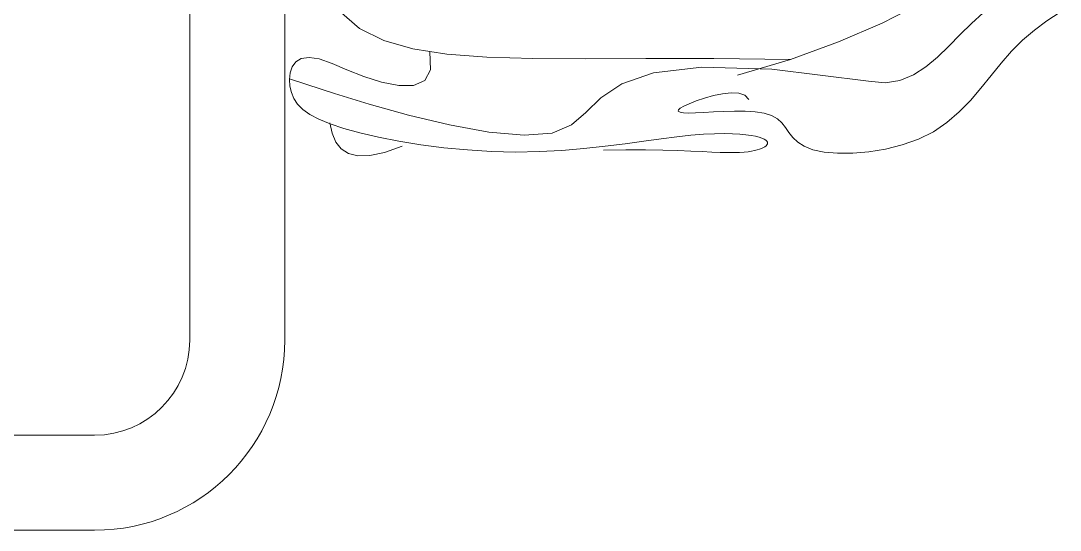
# Model space of a CAD drawing. Header units: millimetres. Extents: x 15905 to 65459, y 54615 to 76704.
# Drawn here: x 52308 to 52855, y 62284 to 62552 of the extents above; entities that cross this region are included whole.
import ezdxf

# ---------------------------------------------------------------- set-up
doc = ezdxf.new("R2010")
doc.units = ezdxf.units.MM
doc.layers.add('Столы', color=250, linetype='Continuous', lineweight=5)

# ---------------------------------------------------------------- blocks, each defined once
blk = doc.blocks.new('ОГ52_на12персон_стол2800х900')
for p, q in [((1400, 179.32), (1400, -520.68)), ((1350, -270.68), (1350, -520.68)), ((1714.25, -353.9), (1734.78, -343.39)), ((1439.36, -356.79), (1428.72, -347.47)), ((1761.29, -354.09), (1767.5, -348.57)), ((1801.01, -352.76), (1807.98, -348.25)), ((1691.4, -363.84), (1714.25, -353.9)), ((1755.3, -360), (1761.29, -354.09)), ((1794.38, -357.58), (1801.01, -352.76)), ((1452.2, -363.16), (1439.36, -356.79)), ((1749.41, -366.01), (1755.3, -360)), ((1788.15, -362.87), (1794.38, -357.58)), ((1467.44, -367.52), (1452.2, -363.16)), ((1666.11, -373.03), (1691.4, -363.84)), ((1743.46, -371.78), (1749.41, -366.01)), ((1782.37, -368.73), (1788.15, -362.87)), ((1485.35, -370.32), (1467.44, -367.52)), ((1476.77, -378.44), (1476.39, -368.92)), ((1506.26, -371.89), (1485.35, -370.32)), ((1737.29, -376.94), (1743.46, -371.78)), ((1776.91, -375.03), (1782.37, -368.73)), ((1403.91, -376.95), (1402.86, -380.13)), ((1405.82, -374.34), (1403.91, -376.95)), ((1408.73, -372.59), (1405.82, -374.34)), ((1412.79, -371.96), (1408.73, -372.59)), ((1418.13, -372.72), (1412.79, -371.96)), ((1424.9, -375.14), (1418.13, -372.72)), ((1424.9, -375.14), (1432.68, -378.52)), ((1530.45, -372.56), (1506.26, -371.89)), ((1558.23, -372.68), (1530.45, -372.56)), ((1589.9, -372.57), (1558.23, -372.68)), ((1625.76, -372.57), (1589.9, -372.57)), ((1619.43, -377.06), (1594.05, -380.1)), ((1656.22, -378.09), (1619.43, -377.06)), ((1666.12, -373.01), (1625.76, -372.57)), ((1638.28, -381.31), (1666.11, -373.03)), ((1730.74, -381.15), (1737.29, -376.94)), ((1771.59, -381.56), (1776.91, -375.03)), ((1402.86, -380.13), (1402.53, -383.62)), ((1432.68, -378.52), (1441.64, -382.02)), ((1441.64, -382.02), (1451, -384.99)), ((1473.64, -384.16), (1476.77, -378.44)), ((1594.05, -380.1), (1577.29, -385.93)), ((1707.19, -384.46), (1656.22, -378.09)), ((1723.65, -384.04), (1730.74, -381.15)), ((1766.26, -388.14), (1771.59, -381.56)), ((1402.53, -383.62), (1402.77, -387.14)), ((1411.64, -386.26), (1402.57, -383.19)), ((1402.77, -387.14), (1403.5, -390.48)), ((1426.12, -390.95), (1411.64, -386.26)), ((1451, -384.99), (1459.97, -386.77)), ((1459.97, -386.77), (1467.78, -386.71)), ((1467.78, -386.71), (1473.64, -384.16)), ((1577.29, -385.93), (1566.36, -393.3)), ((1707.19, -384.46), (1715.85, -385.26)), ((1715.85, -385.26), (1723.65, -384.04)), ((1760.73, -394.57), (1766.26, -388.14)), ((1403.5, -390.48), (1404.78, -393.61)), ((1404.78, -393.61), (1406.75, -396.55)), ((1444.46, -396.54), (1426.12, -390.95)), ((1566.36, -393.3), (1558.47, -400.92)), ((1620.79, -393.38), (1616.42, -394.88)), ((1625.52, -392.05), (1620.79, -393.38)), ((1630.31, -391.05), (1625.52, -392.05)), ((1634.86, -390.58), (1630.31, -391.05)), ((1638.87, -390.81), (1634.86, -390.58)), ((1642.06, -391.92), (1638.87, -390.81)), ((1644.11, -394.11), (1642.06, -391.92)), ((1406.75, -396.55), (1409.51, -399.34)), ((1465.15, -402.27), (1444.46, -396.54)), ((1608.02, -398.72), (1607.08, -399.61)), ((1609.89, -397.63), (1608.02, -398.72)), ((1612.71, -396.34), (1609.89, -397.63)), ((1616.42, -394.88), (1612.71, -396.34)), ((1754.84, -400.66), (1760.73, -394.57)), ((1409.51, -399.34), (1413.2, -401.98)), ((1413.2, -401.98), (1417.94, -404.52)), ((1417.94, -404.52), (1423.84, -406.97)), ((1486.65, -407.4), (1465.15, -402.27)), ((1558.47, -400.92), (1550.85, -407.52)), ((1607.08, -399.61), (1607.07, -400.3)), ((1607.07, -400.3), (1607.97, -400.79)), ((1607.97, -400.79), (1609.77, -401.1)), ((1609.77, -401.1), (1612.47, -401.23)), ((1612.47, -401.23), (1616.05, -401.18)), ((1616.05, -401.18), (1620.48, -400.97)), ((1620.48, -400.97), (1625.54, -400.68)), ((1625.54, -400.68), (1631.01, -400.4)), ((1631.01, -400.4), (1636.65, -400.23)), ((1636.65, -400.23), (1642.21, -400.26)), ((1642.21, -400.26), (1647.48, -400.58)), ((1647.48, -400.58), (1652.21, -401.29)), ((1652.21, -401.29), (1656.16, -402.49)), ((1656.16, -402.49), (1659.19, -404.21)), ((1659.19, -404.21), (1661.52, -406.38)), ((1748.42, -406.22), (1754.84, -400.66)), ((1424.95, -411.86), (1423.78, -406.39)), ((1423.84, -406.97), (1431.03, -409.37)), ((1431.03, -409.37), (1439.58, -411.71)), ((1507.43, -411.21), (1486.65, -407.4)), ((1550.85, -407.52), (1540.7, -411.84)), ((1661.52, -406.38), (1663.45, -408.83)), ((1663.45, -408.83), (1665.29, -411.44)), ((1741.3, -411.04), (1748.42, -406.22)), ((1426.88, -416.47), (1424.95, -411.86)), ((1439.58, -411.71), (1449.33, -413.96)), ((1449.33, -413.96), (1460.08, -416.04)), ((1525.95, -412.93), (1507.43, -411.21)), ((1540.7, -411.84), (1525.95, -412.93)), ((1588.88, -416.01), (1598.01, -414.74)), ((1598.01, -414.74), (1606.31, -413.68)), ((1606.31, -413.68), (1613.74, -412.89)), ((1613.74, -412.89), (1620.32, -412.37)), ((1620.32, -412.37), (1626.12, -412.09)), ((1626.12, -412.09), (1631.19, -412.01)), ((1631.19, -412.01), (1635.59, -412.1)), ((1635.59, -412.1), (1639.38, -412.33)), ((1639.38, -412.33), (1642.61, -412.65)), ((1642.61, -412.65), (1645.35, -413.05)), ((1645.35, -413.05), (1647.64, -413.48)), ((1647.64, -413.48), (1649.52, -413.94)), ((1649.52, -413.94), (1651.02, -414.43)), ((1651.02, -414.43), (1652.18, -414.93)), ((1652.18, -414.93), (1653.03, -415.45)), ((1653.03, -415.45), (1653.59, -415.97)), ((1665.29, -411.44), (1667.35, -414.05)), ((1667.35, -414.05), (1669.94, -416.53)), ((1724.89, -418.04), (1733.39, -414.98)), ((1733.39, -414.98), (1741.3, -411.04)), ((1429.7, -420.08), (1426.88, -416.47)), ((1433.54, -422.57), (1429.7, -420.08)), ((1461.7, -418.67), (1452.48, -421.98)), ((1460.08, -416.04), (1471.61, -417.89)), ((1471.61, -417.89), (1483.72, -419.46)), ((1483.72, -419.46), (1496.2, -420.66)), ((1496.2, -420.66), (1508.84, -421.45)), ((1533.78, -421.55), (1545.8, -420.9)), ((1545.8, -420.9), (1557.4, -419.91)), ((1557.4, -419.91), (1568.5, -418.7)), ((1579.53, -420.58), (1567.78, -420.73)), ((1568.5, -418.7), (1579.02, -417.36)), ((1579.02, -417.36), (1588.88, -416.01)), ((1589.87, -420.6), (1579.53, -420.58)), ((1598.92, -420.74), (1589.87, -420.6)), ((1606.82, -420.97), (1598.92, -420.74)), ((1613.67, -421.24), (1606.82, -420.97)), ((1647.19, -420.95), (1645.62, -421.28)), ((1648.57, -420.6), (1647.19, -420.95)), ((1649.79, -420.21), (1648.57, -420.6)), ((1650.88, -419.81), (1649.79, -420.21)), ((1651.81, -419.38), (1650.88, -419.81)), ((1652.59, -418.94), (1651.81, -419.38)), ((1653.2, -418.48), (1652.59, -418.94)), ((1653.64, -418), (1653.2, -418.48)), ((1653.59, -415.97), (1653.91, -416.49)), ((1653.92, -417.51), (1653.64, -418)), ((1653.91, -416.49), (1654.01, -417.01)), ((1654.01, -417.01), (1653.92, -417.51)), ((1669.94, -416.53), (1673.35, -418.74)), ((1673.35, -418.74), (1677.91, -420.53)), ((1677.91, -420.53), (1683.81, -421.78)), ((1707.31, -421.71), (1716.1, -420.27)), ((1716.1, -420.27), (1724.89, -418.04)), ((1438.53, -423.81), (1433.54, -422.57)), ((1444.8, -423.65), (1438.53, -423.81)), ((1452.48, -421.98), (1444.8, -423.65)), ((1508.84, -421.45), (1521.43, -421.76)), ((1521.43, -421.76), (1533.78, -421.55)), ((1619.59, -421.52), (1613.67, -421.24)), ((1624.71, -421.77), (1619.59, -421.52)), ((1629.15, -421.96), (1624.71, -421.77)), ((1633, -422.05), (1629.15, -421.96)), ((1636.34, -422.04), (1633, -422.05)), ((1639.22, -421.95), (1636.34, -422.04)), ((1641.69, -421.79), (1639.22, -421.95)), ((1643.8, -421.56), (1641.69, -421.79)), ((1645.62, -421.28), (1643.8, -421.56)), ((1683.81, -421.78), (1690.87, -422.42)), ((1690.87, -422.42), (1698.8, -422.41)), ((1698.8, -422.41), (1707.31, -421.71)), ((1300, -570.68), (1103.37, -570.68)), ((-1300, -620.68), (1300, -620.68))]:
    blk.add_line(p, q)
for radius in [100, 50]:
    blk.add_arc((1300, -520.68), radius, 270, 0)

msp = doc.modelspace()

# ---------------------------------------------------------------- block references
at = {"layer": 'Столы'}
msp.add_blockref('ОГ52_на12персон_стол2800х900', (51047.05, 62904.8), dxfattribs=at)

doc.saveas('drawing.dxf')
